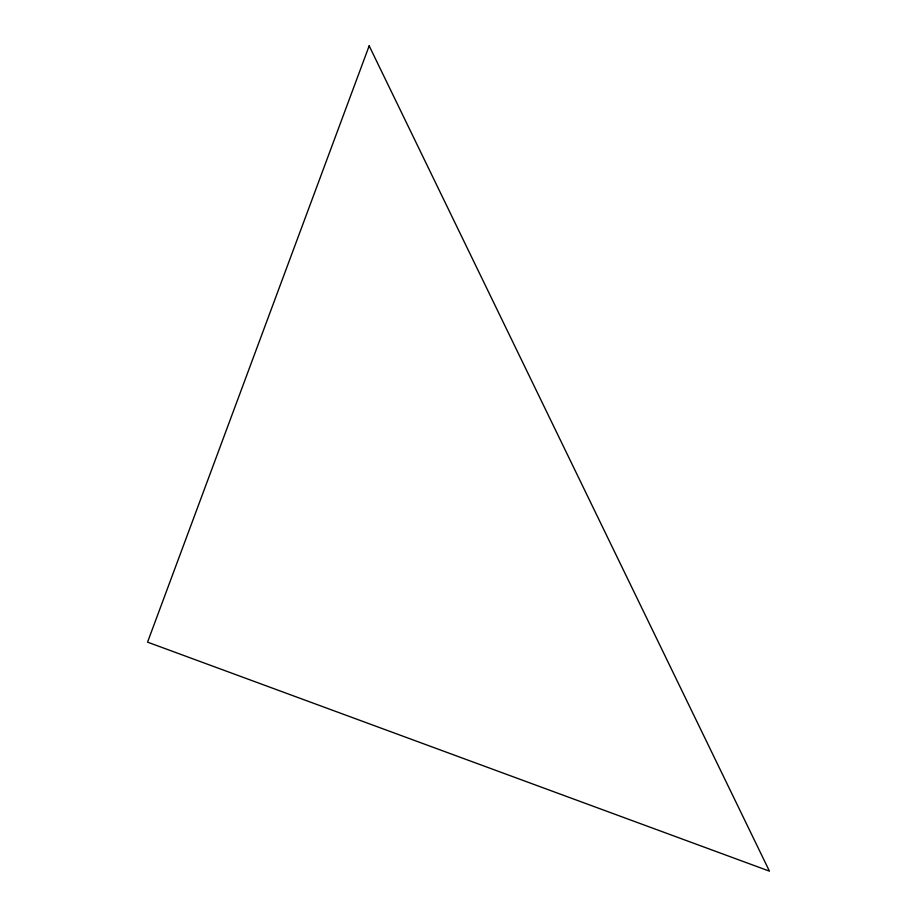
<?xml version="1.0" encoding="UTF-8"?>
<svg xmlns="http://www.w3.org/2000/svg" width="917" height="917" viewBox="0 0 917 917"><rect width="100%" height="100%" fill="white"/><g stroke="black" fill="none" stroke-linecap="round" stroke-linejoin="round"><path stroke-width="1.38" d="M369.173 45.85L147.557 642.141L769.443 871.15L369.173 45.85"/></g></svg>
